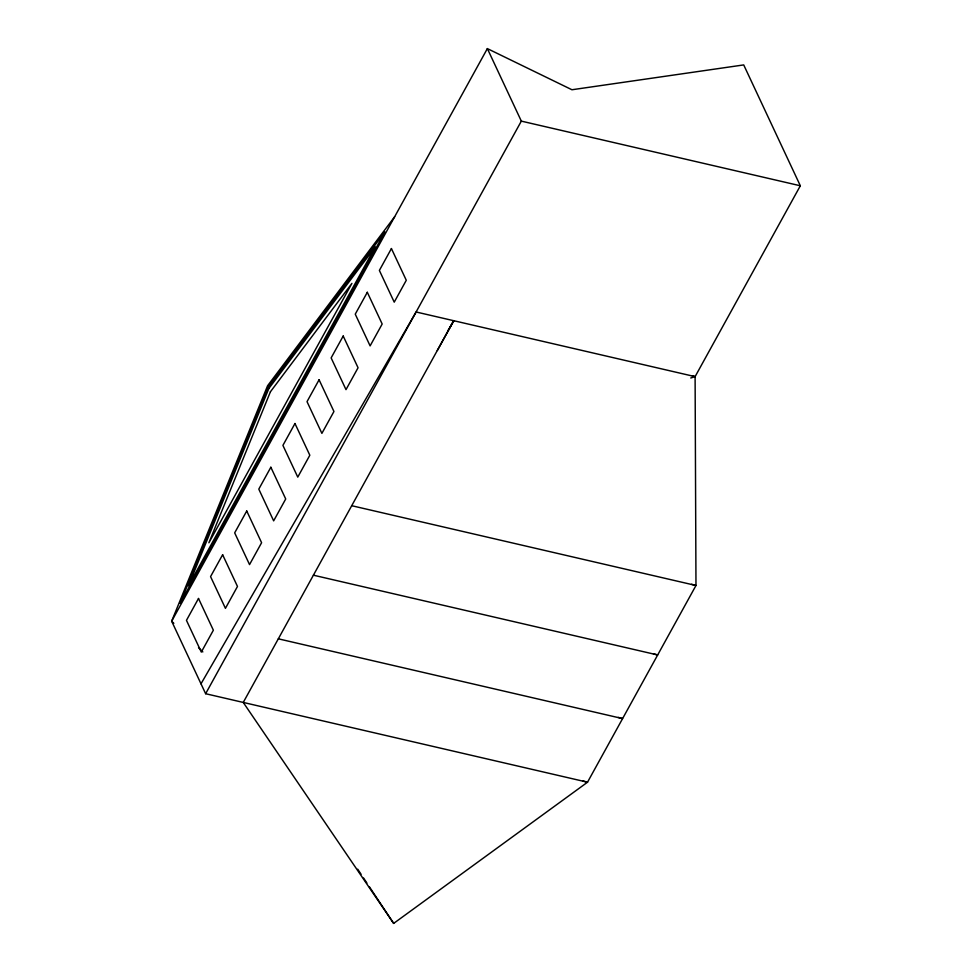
<?xml version="1.0" encoding="UTF-8"?>
<svg xmlns="http://www.w3.org/2000/svg" width="972" height="972" viewBox="0 0 972 972"><rect width="100%" height="100%" fill="white"/><g stroke="black" fill="none" stroke-linecap="round" stroke-linejoin="round"><path stroke-width="1.46" d="M487.361 48.6L171.667 621.205L205.639 693.716L587.513 782.217L695.976 585.496L695.102 376.638L800.333 185.774L743.714 64.917L571.949 89.752L487.361 48.6L521.332 121.123L800.333 185.774M205.639 693.716L521.332 121.123M453.717 320.699L243.255 702.44L393.66 923.4L587.513 782.217L583.127 780.99M437.315 350.54L453.754 320.711L447.679 331.148M200.997 683.814L416.101 311.988L695.102 376.638L690.764 377.987M394.656 216.744L267.592 385.738L171.667 621.205L173.818 623.319M351.718 505.707L695.976 585.496L691.59 584.257M313.409 575.193L657.667 654.97L653.281 653.743M278.332 638.823L622.59 718.6L618.204 717.36M692.21 375.763L695.102 376.638M198.531 647.68L202.832 651.92M357.72 869.199L361.062 874.241M363.564 878.02L366.906 883.062M369.421 886.841L393.66 923.4M268.236 387.111L180.148 603.333L384.912 231.931L268.236 387.111M268.867 388.46L188.471 585.812L375.362 246.815L268.867 388.46M270.423 391.765L208.895 542.777L351.913 283.374L270.423 391.765M198.507 598.473L186.454 620.343L201.313 652.078L213.366 630.208L198.507 598.473M222.624 554.733L210.56 576.603L225.431 608.338L237.484 586.456L222.624 554.733M246.742 510.993L234.677 532.863L249.537 564.586L261.602 542.716L246.742 510.993M270.848 467.253L258.795 489.123L273.654 520.846L285.719 498.976L270.848 467.253M294.966 423.513L282.913 445.383L297.772 477.106L309.825 455.236L294.966 423.513M319.083 379.773L307.018 401.643L321.89 433.366L333.943 411.496L319.083 379.773M343.201 336.033L331.136 357.903L345.996 389.626L358.06 367.756L343.201 336.033M367.307 292.293L355.254 314.163L370.113 345.886L382.178 324.016L367.307 292.293M391.424 248.553L379.372 270.423L394.231 302.146L406.284 280.276L391.424 248.553"/></g></svg>
